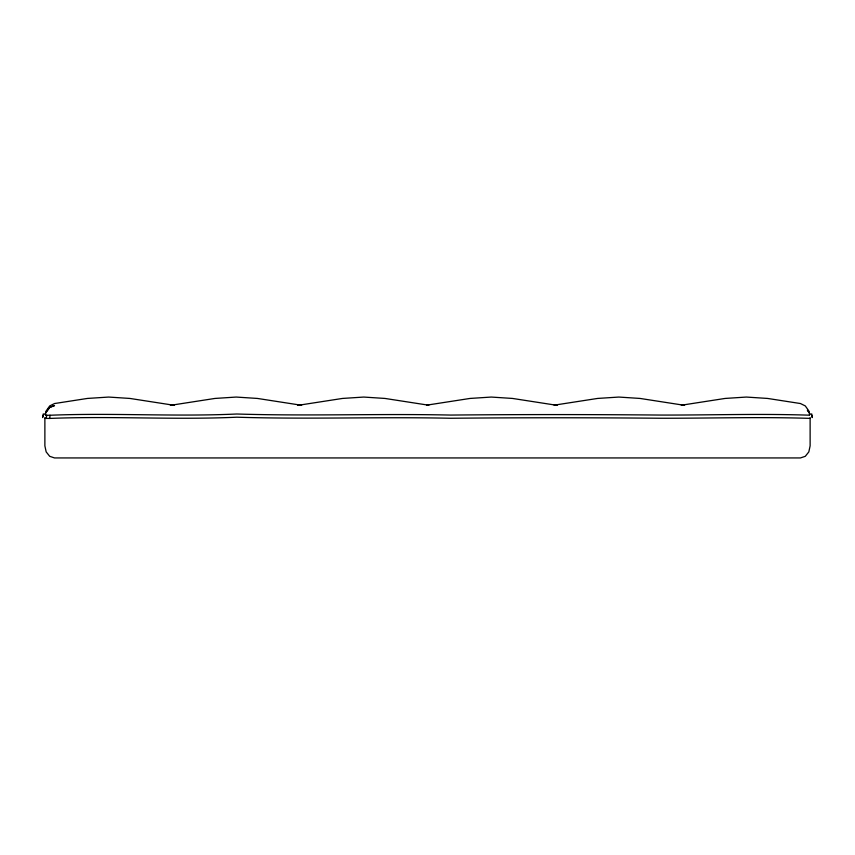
<?xml version="1.0" encoding="UTF-8"?>
<svg xmlns="http://www.w3.org/2000/svg" width="855" height="855" viewBox="0 0 855 855"><rect width="100%" height="100%" fill="white"/><g stroke="black" fill="none" stroke-linecap="round" stroke-linejoin="round"><path stroke-width="1.28" d="M44.877 418.405L49.708 418.437L50.028 415.252C112.304 412.719 174.57 416.855 236.846 414.002C308.142 416.235 379.406 413.51 450.703 415.07C520.577 414.397 590.474 414.44 660.338 415.06C710.067 415.188 759.764 413.521 809.471 415.188L809.471 414.002L811.79 414.012L812.25 417.582L811.79 415.316M46.17 418.437L46.747 415.252L50.028 415.252M42.75 417.582L43.21 415.316M45.39 414.686L46.17 410.913L49.708 405.922L54.538 403.539L87.392 398.441L108.649 397.062L129.907 398.441L172.421 405.035L214.936 398.441L236.183 397.062L257.441 398.441L299.955 405.035L342.47 398.441L363.728 397.062L384.985 398.441L427.5 405.035L470.015 398.441L491.272 397.062L512.53 398.441L555.045 405.035L597.56 398.441L618.817 397.062L640.064 398.441L682.579 405.035L725.093 398.441L746.351 397.062L767.608 398.441L800.462 403.539L805.292 405.922L808.83 410.913L809.61 414.686M810.123 418.384C760.17 416.748 710.238 418.352 660.263 418.245C590.452 417.635 520.599 417.593 450.777 418.266C379.46 416.706 308.163 419.431 236.846 417.197C174.473 420.04 112.091 415.915 49.708 418.437M170.359 405.185L174.463 405.142M297.583 405.185L301.676 405.142M426.848 405.163L428.9 405.142M554.072 405.163L557.385 405.152M681.285 405.163L684.598 405.152M46.747 415.252L45.529 415.209L45.529 414.002L43.21 414.012L42.75 416.716M807.419 410.144L808.83 412.121L807.419 410.25M810.123 417.625L810.123 445.861L808.83 451.9L805.292 456.314L800.462 457.938L54.538 457.938L49.708 456.314L46.17 451.9L44.877 445.861L44.877 417.625M49.708 407.322L46.17 412.121L49.708 407.429L54.538 405.569L49.708 407.322"/></g></svg>
